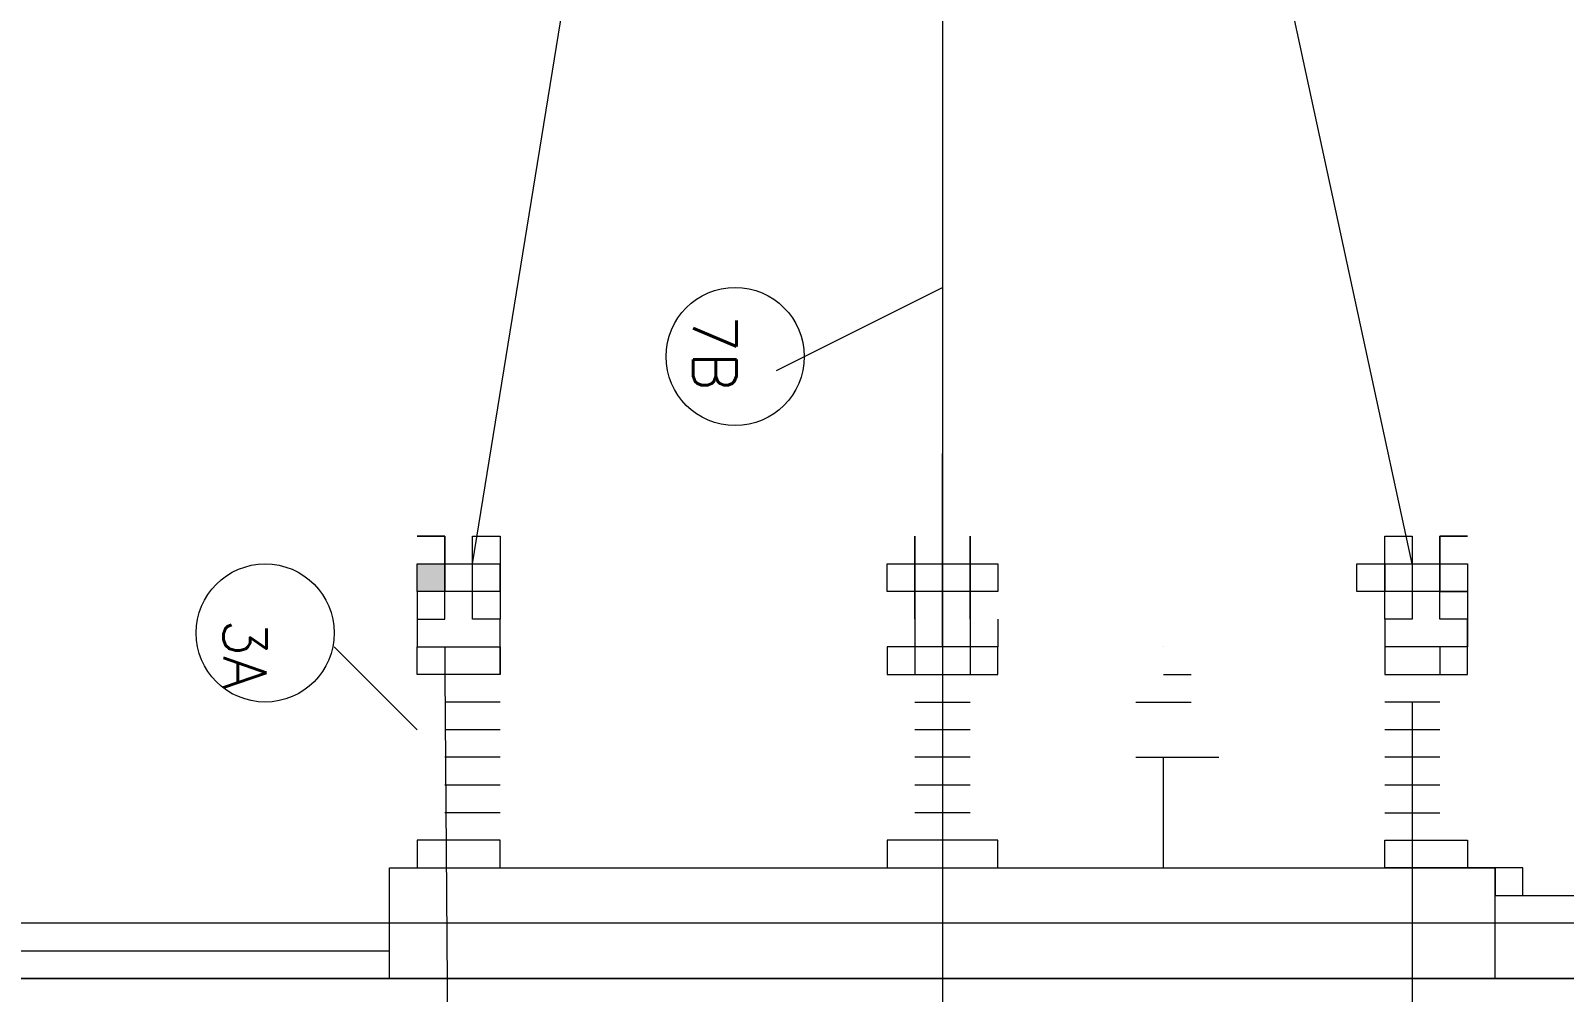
# Model space of a CAD drawing. Header units: inches. Extents: x 5 to 1823, y 18 to 726.
# Drawn here: x 487.95 to 489.195, y 292.009 to 292.79 of the extents above; entities that cross this region are included whole.
import ezdxf

# ---------------------------------------------------------------- set-up
doc = ezdxf.new("R2010")
doc.units = ezdxf.units.IN
doc.header["$MEASUREMENT"] = 0
for name, color, linetype in [('PDF2_0', 7, 'Continuous'), ('PDF2_06', 6, 'Continuous'), ('PDF2_Texto', 1, 'Continuous')]:
    doc.layers.add(name, color=color, linetype=linetype)
doc.layers.add('PDF2_ENIT-EL00132', color=7, linetype='Continuous', true_color=0x00dddd)
doc.layers.add('PDF2_TUB-ELETRICA', color=7, linetype='Continuous', true_color=0x7fbfff)
doc.styles.add('PDF RomanS', font='romans__.ttf')

msp = doc.modelspace()

# ---------------------------------------------------------------- linework, layer by layer
at = {"layer": 'PDF2_0', "lineweight": 5}
for points in [[(488.6903, 292.2893), (488.6903, 292.4464)], [(488.2637, 292.3117), (488.2861, 292.3117), (488.2861, 292.3791), (488.2861, 292.3342), (488.2637, 292.3342), (488.2637, 292.3117), (488.2637, 292.2893)], [(488.2637, 292.3791), (488.2861, 292.3791), (488.2637, 292.3791)], [(488.331, 292.2668), (488.331, 292.2893), (488.331, 292.3117), (488.3086, 292.3117), (488.3086, 292.3791), (488.331, 292.3791), (488.331, 292.3342), (488.331, 292.3117)], [(488.6678, 292.3791), (488.6678, 292.3791)], [(488.7127, 292.3791), (488.7127, 292.3791)], [(488.7127, 292.3791), (488.7127, 292.3791)], [(489.0495, 292.3117), (489.0495, 292.3342), (489.0495, 292.3791), (489.0719, 292.3791), (489.0719, 292.3117), (489.0495, 292.3117), (489.0495, 292.2893), (489.0495, 292.2668)], [(489.1168, 292.3791), (489.0944, 292.3791), (489.1168, 292.3791)], [(488.2637, 292.3566), (488.2637, 292.3566)], [(488.2861, 292.3566), (488.3086, 292.3566)], [(488.331, 292.3342), (488.331, 292.3566), (488.331, 292.3342)], [(488.331, 292.3566), (488.331, 292.3566)], [(488.6454, 292.3566), (488.6454, 292.3566)], [(488.6678, 292.3342), (488.6678, 292.3566), (488.6678, 292.3342)], [(488.6678, 292.3566), (488.7127, 292.3566)], [(488.7127, 292.3342), (488.7127, 292.3566), (488.7127, 292.3342)], [(488.7127, 292.3566), (488.7127, 292.3566)], [(489.0495, 292.3566), (489.0495, 292.3566)], [(489.0495, 292.3342), (489.0495, 292.3566), (489.0495, 292.3342)], [(489.0719, 292.3566), (489.0944, 292.3566)], [(489.0944, 292.3342), (489.0944, 292.3566), (489.0944, 292.3342)], [(489.1168, 292.3566), (489.1168, 292.3566)], [(488.331, 292.3342), (488.331, 292.3342)], [(488.331, 292.3342), (488.331, 292.3342)], [(488.6678, 292.3342), (488.6678, 292.3342)], [(488.7127, 292.3342), (488.7127, 292.3342)], [(488.7127, 292.3342), (488.7127, 292.3342)], [(489.0495, 292.3342), (489.0495, 292.3342)], [(488.6678, 292.3117), (488.6678, 292.3117)], [(488.6678, 292.3117), (488.6678, 292.2893), (488.6678, 292.2668)], [(488.7127, 292.3117), (488.7127, 292.3117)], [(488.7127, 292.3117), (488.7127, 292.2893), (488.7127, 292.2668)], [(488.7352, 292.3117), (488.7352, 292.2893)], [(488.2861, 292.2893), (488.2861, 292.2668)], [(488.8699, 292.2893), (488.8699, 292.2893)], [(489.0944, 292.2893), (489.0944, 292.2668)], [(488.8699, 292.2668), (488.8923, 292.2668)], [(488.331, 292.2444), (488.2861, 292.2444)], [(488.2861, 292.2444), (488.2861, 292.2444)], [(488.331, 292.2444), (488.331, 292.2444)], [(488.6678, 292.2444), (488.7127, 292.2444)], [(488.6678, 292.2444), (488.6678, 292.2444)], [(488.8474, 292.2444), (488.8923, 292.2444)], [(489.0495, 292.2444), (489.0495, 292.2444)], [(489.0944, 292.2444), (489.0495, 292.2444)], [(488.331, 292.2219), (488.2861, 292.2219)], [(488.2861, 292.2219), (488.2861, 292.2219)], [(488.331, 292.2219), (488.331, 292.2219)], [(488.7127, 292.2219), (488.6678, 292.2219)], [(488.6678, 292.2219), (488.6678, 292.2219)], [(488.7127, 292.2219), (488.7127, 292.2219)], [(489.0495, 292.2219), (489.0495, 292.2219)], [(489.0944, 292.2219), (489.0495, 292.2219)], [(489.0944, 292.2219), (489.0944, 292.2219)], [(488.331, 292.1995), (488.2861, 292.1995)], [(488.2861, 292.1995), (488.2861, 292.1995)], [(488.2861, 292.1995), (488.2861, 292.1995)], [(488.331, 292.1995), (488.331, 292.1995)], [(488.7127, 292.1995), (488.6678, 292.1995)], [(488.6678, 292.1995), (488.6678, 292.1995)], [(488.7127, 292.1995), (488.7127, 292.1995)], [(488.8474, 292.1995), (488.9148, 292.1995)], [(489.0495, 292.1995), (489.0495, 292.1995)], [(489.0944, 292.1995), (489.0495, 292.1995)], [(489.0944, 292.1995), (489.0944, 292.1995)], [(488.331, 292.177), (488.2861, 292.177)], [(488.2861, 292.177), (488.2861, 292.177)], [(488.331, 292.177), (488.331, 292.177)], [(488.7127, 292.177), (488.6678, 292.177)], [(488.6678, 292.177), (488.6678, 292.177)], [(488.7127, 292.177), (488.7127, 292.177)], [(489.0495, 292.177), (489.0495, 292.177)], [(489.0944, 292.177), (489.0495, 292.177)], [(489.0944, 292.177), (489.0944, 292.177)], [(488.331, 292.1545), (488.2861, 292.1545)], [(488.2861, 292.1545), (488.2861, 292.1545)], [(488.331, 292.1545), (488.331, 292.1545)], [(488.7127, 292.1545), (488.6678, 292.1545)], [(488.7127, 292.1545), (488.7127, 292.1545)], [(489.0495, 292.1545), (489.0944, 292.1545)], [(489.0944, 292.1545), (489.0944, 292.1545)], [(488.2412, 292.1096), (489.1393, 292.1096)], [(489.1618, 292.0872), (489.2291, 292.0872), (489.2291, 292.0647), (489.1393, 292.0647), (488.2412, 292.0647), (487.0962, 292.0647)], [(487.1411, 292.0423), (487.0962, 292.0423), (487.0737, 292.0423), (487.0962, 292.0423), (488.2412, 292.0423)]]:
    msp.add_lwpolyline(points, dxfattribs=at)
for points in [[(488.6678, 292.3117), (488.6678, 292.3791), (488.6678, 292.3342)], [(488.7127, 292.3117), (488.7127, 292.3791), (488.7127, 292.3342)], [(489.0944, 292.3117), (489.0944, 292.3791), (489.0944, 292.3342), (489.1168, 292.3342), (489.1168, 292.3117)], [(488.2637, 292.3566), (488.331, 292.3566), (488.331, 292.3342), (488.2637, 292.3342)], [(488.2861, 292.3342), (488.2637, 292.3342), (488.2637, 292.3566), (488.2861, 292.3566)], [(488.6454, 292.3566), (488.7352, 292.3566), (488.7352, 292.3342), (488.6454, 292.3342)], [(489.027, 292.3566), (489.1168, 292.3566), (489.1168, 292.3342), (489.027, 292.3342)], [(489.1168, 292.2893), (489.1168, 292.3117)], [(488.2637, 292.2668), (488.2637, 292.2893), (488.331, 292.2893), (488.331, 292.2668)], [(488.7352, 292.2893), (488.6454, 292.2893), (488.6454, 292.2668), (488.7352, 292.2668)], [(489.0495, 292.2893), (489.0495, 292.2668), (489.1168, 292.2668), (489.1168, 292.2893)], [(488.2637, 292.1096), (488.331, 292.1096), (488.331, 292.1321), (488.2637, 292.1321)], [(488.6454, 292.1096), (488.7352, 292.1096), (488.7352, 292.1321), (488.6454, 292.1321)], [(489.1168, 292.1096), (489.0495, 292.1096), (489.0495, 292.1321), (489.1168, 292.1321)], [(489.1393, 292.0872), (489.1618, 292.0872), (489.1618, 292.1096), (489.1393, 292.1096)]]:
    msp.add_lwpolyline(points, close=True, dxfattribs=at)
at = {"layer": 'PDF2_0', "lineweight": 0}
for points in [[(488.8699, 292.1096), (488.8699, 292.1995)], [(488.1963, 292.0198), (488.2412, 292.0198), (488.2412, 292.1096), (488.2637, 292.1096)], [(489.1618, 292.0198), (489.1393, 292.0198), (489.1393, 292.1096), (489.1168, 292.1096)]]:
    msp.add_lwpolyline(points, dxfattribs=at)
at = {"layer": 'PDF2_0', "transparency": 33554559}
for points in [[(488.2861, 292.3566), (488.2637, 292.3566), (488.2861, 292.3342)], [(488.2637, 292.3566), (488.2861, 292.3342), (488.2637, 292.3342)], [(488.331, 292.3566), (488.331, 292.3342), (488.331, 292.3342)], [(488.331, 292.3342), (488.331, 292.3342), (488.331, 292.3566)], [(488.6678, 292.3566), (488.6678, 292.3342), (488.6678, 292.3342)], [(488.6678, 292.3342), (488.6678, 292.3342), (488.6678, 292.3566)], [(488.7127, 292.3566), (488.7127, 292.3342), (488.7127, 292.3342)], [(488.7127, 292.3342), (488.7127, 292.3342), (488.7127, 292.3566)], [(489.0495, 292.3566), (489.0495, 292.3342), (489.0495, 292.3342)], [(489.0495, 292.3342), (489.0495, 292.3342), (489.0495, 292.3566)], [(489.0944, 292.3566), (489.0944, 292.3342), (489.0944, 292.3342)], [(489.0944, 292.3342), (489.0944, 292.3342), (489.0944, 292.3566)]]:
    msp.add_solid(points, dxfattribs=at)
at = {"layer": 'PDF2_06', "lineweight": 5}
msp.add_lwpolyline([(490.3293, 292.7608), (490.1721, 292.7608), (490.1721, 292.0198), (487.186, 292.0198), (490.1721, 292.0198)], dxfattribs=at)
at = {"layer": 'PDF2_ENIT-EL00132', "lineweight": 5}
for points in [[(488.5555, 292.5138), (488.6903, 292.5811)], [(488.1963, 292.2893), (488.2637, 292.2219)]]:
    msp.add_lwpolyline(points, dxfattribs=at)
for centre in [(488.5219, 292.525), (488.1402, 292.3005)]:
    msp.add_circle(centre, 0.0561, dxfattribs=at)
at = {"layer": 'PDF2_TUB-ELETRICA', "lineweight": 5}
for points in [[(488.3086, 292.3566), (488.4433, 293.1873)], [(488.6903, 293.1873), (488.6903, 289.3031)], [(489.0719, 292.3566), (488.8923, 293.1873)], [(488.2861, 292.2668), (488.3086, 289.3031), (488.2861, 288.7643)]]:
    msp.add_lwpolyline(points, dxfattribs=at)
msp.add_lwpolyline([(489.0719, 292.2444), (489.0719, 289.3031), (489.0719, 288.5398, -0.406385), (488.6903, 288.1581), (487.6126, 288.1581)], format="xyb", dxfattribs=at)

# ---------------------------------------------------------------- texts
at = {"layer": 'PDF2_Texto', "char_height": 0.03499, "attachment_point": 7, "rotation": 270, "style": 'PDF RomanS'}
for s, insert in [('7B', (488.4879, 292.5587)), ('3A', (488.1062, 292.3117))]:
    msp.add_mtext(s, dxfattribs=dict(at, insert=insert))

doc.saveas('drawing.dxf')
